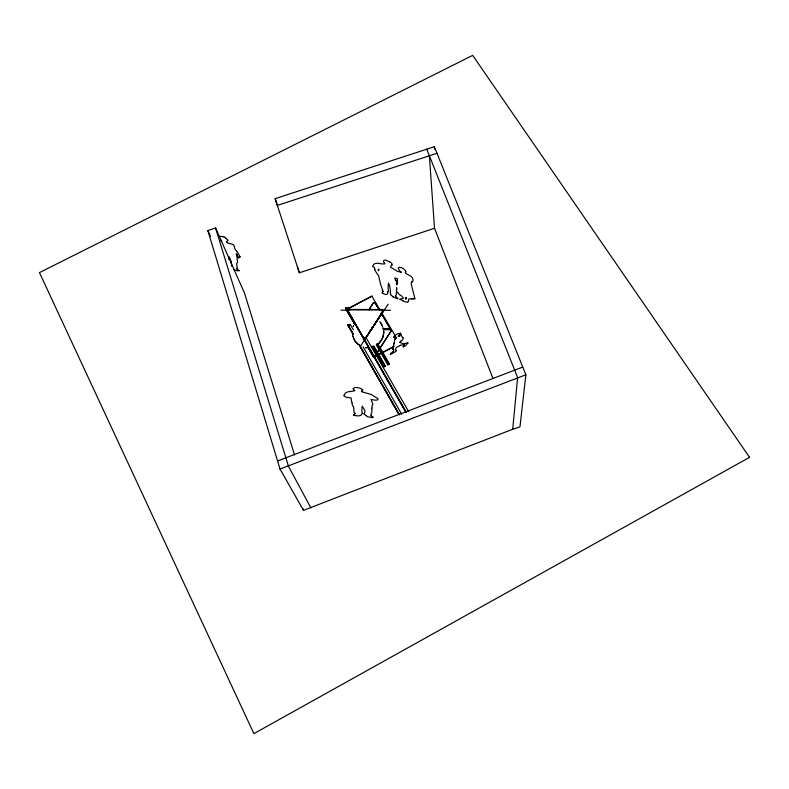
<?xml version="1.0" encoding="UTF-8"?>
<svg xmlns="http://www.w3.org/2000/svg" width="789" height="789" viewBox="0 0 789 789"><rect width="100%" height="100%" fill="white"/><g stroke="black" fill="none" stroke-linecap="round" stroke-linejoin="round"><path stroke-width="1.18" d="M362.19 390.022L362.19 389.953A8.038 2.485 9.9 0 0 361.845 389.194L360.05 388.198A5.602 1.736 9.8 0 0 358.482 387.774L355.987 387.488A5.03 1.558 9.8 0 0 354.734 387.567L353.166 388.75M367.437 416.641L371.175 417.499A9.715 2.84 9.6 0 0 371.895 417.568L373 417.489L372.743 416.858A8.521 2.485 9.4 0 0 372.911 416.967L371.58 416.168A1.825 0.533 9.6 0 0 371.412 416.03L370.682 415.744L371.441 415.369A1.716 0.503 9.6 0 0 371.58 415.231L371.58 415.142A3.018 0.878 9.6 0 0 371.116 414.629L371.096 413.554A15.05 4.409 9.3 0 1 371.146 413.318A6.657 1.943 9.5 0 1 371.303 413.081L371.52 412.864A10.543 3.097 9.7 0 0 371.678 412.677A15.267 4.487 9.8 0 0 371.856 412.302L371.925 412.075A17.486 5.138 9.8 0 0 371.964 411.848L371.836 410.605A41.63 12.308 9 0 1 371.797 410.063L371.885 409.087M383.651 331.656L383.602 334.388M226.463 238.791L227.439 239.698A1.519 0.602 13.1 0 1 227.597 239.905A4.892 1.953 13.1 0 1 227.656 240.083L227.705 240.32M372.013 407.518L372.161 405.507A10.701 3.205 9.4 0 1 372.122 405.24L372.428 404.915A5.681 1.706 9.6 0 0 372.576 404.836L372.645 404.787A7.229 2.17 9.7 0 0 372.803 404.205L372.733 403.8A21.096 6.322 9.9 0 0 372.487 403.08L370.988 399.382A7.328 2.239 9.5 0 0 372.842 399.826L373.818 399.954A19.853 6.115 9.6 0 0 375.268 400.161L377.103 400.043A9.685 2.949 9.6 0 0 377.684 399.727A4.921 1.499 9.6 0 0 377.862 399.579L377.951 399.451A7.969 2.426 9.6 0 0 378.01 398.81L376.886 397.883A12.575 3.866 9.4 0 1 376.521 397.686A34.755 10.79 9.1 0 1 376.028 397.4L374.075 396.206A30.663 9.261 9.9 0 0 373.572 395.91L371.974 394.954A9.054 2.791 9.5 0 1 371.451 394.559L362.141 391.877A10.819 3.314 9.9 0 0 361.5 391.512L361.609 391.423A5.188 1.598 9.8 0 0 361.895 391.127M364.469 340.158L364.567 337.761M372.004 407.933L371.925 408.761M383.671 332.948L382.99 337.002M294.534 454.937L244.501 293.074L215.594 228.011L207.842 230.536L280.036 469.07L303.489 510.384L512.712 429.255L517.614 377.556L426.76 149.19M429.374 155.768L434.522 228.297L299.366 272.787L275.134 198.66L434.354 146.715L525.859 374.785L519.981 426.8L512.712 429.255M394.48 341.903L394.49 341.854A10.425 3.59 -31.8 0 1 394.569 341.469A15.395 5.296 -31.9 0 1 394.648 341.243L394.648 340.582M378.986 269.434L378.444 270.775L378.148 269.897A4.862 1.736 25.3 0 1 378.612 269.394L378.819 269.325M383.385 335.078L383.109 336.292M393.573 349.034L393.76 350.484A4.872 1.657 -31.5 0 1 393.642 350.78L393.307 351.411M231.611 265.005L231.67 264.66A3.767 1.44 12.8 0 0 231.65 264.522A7.643 2.919 12.8 0 0 231.562 264.246L231.502 264.108A10.188 3.915 12.5 0 1 231.394 263.842L231.118 262.53A6.056 2.328 12.6 0 1 231.138 262.273A6.45 2.475 12.8 0 0 231.167 261.958A5.158 1.982 12.8 0 0 231.088 261.701L231.009 261.514A6.894 2.653 12.6 0 1 230.95 261.327M394.096 343.195L392.705 349.379M393.908 343.876L394.303 342.574M394.362 342.396L394.382 342.347A9.655 3.343 -31.5 0 0 394.47 341.962M382.754 337.682L382.912 336.982M382.675 337.653L382.172 339.004M353.225 326.35L353.502 325.689M353.314 326.37L353.58 325.709M382.399 338.323L378.967 343.432M408.534 300.865L408.544 300.846A2.821 0.976 24.7 0 0 408.584 300.708A6.47 2.229 24.8 0 0 408.554 300.491L408.524 300.353A8.571 2.959 24.5 0 1 408.485 300.126A16.372 5.651 24.4 0 1 408.781 299.228L408.85 299.08A20.741 7.16 24.3 0 1 408.949 298.932L409.856 298.715A9.774 3.363 24.6 0 1 410.152 298.794L411.385 298.932M404.303 345.414L403.169 346.874M353.452 414.925L353.531 414.846A8.196 2.367 9.7 0 1 353.778 414.718L354.241 414.481A19.903 5.73 9.5 0 1 354.517 414.373L355.306 413.781A5.138 1.489 9.7 0 1 355.405 413.683L353.995 412.016L353.817 410.231A9.251 2.712 9.7 0 1 353.906 409.964L353.965 409.816A11.628 3.412 10 0 0 354.044 409.639A6.43 1.884 9.9 0 0 353.916 409.225L353.788 408.968A5.178 1.519 9.7 0 1 353.817 408.712L353.857 408.584A3.087 0.907 9.9 0 0 353.847 408.436L353.541 407.834A4.635 1.371 9.8 0 1 353.59 407.627L353.62 407.548A2.288 0.671 9.8 0 0 353.64 407.43A13.669 4.024 10 0 0 353.531 407.154L353.472 407.006M362.368 413.475L362.151 412.262A29.075 8.541 9.3 0 1 362.052 412.006A19.636 5.76 9.4 0 1 362.013 411.878L361.904 411.325A11.095 3.255 9.8 0 0 361.835 411.089L361.776 410.931A8.807 2.584 9.6 0 1 361.707 410.655L362.062 409.195A9.902 2.919 9.8 0 0 362.013 408.988L361.964 408.85A9.488 2.801 9.6 0 1 361.904 408.643L362.23 406.148L364.893 410.497A40.071 11.727 10.2 0 1 364.991 410.822L364.952 411.463A11.588 3.403 9.5 0 0 364.814 411.799L364.37 413.456A6.854 2.002 9.6 0 0 364.35 413.544L364.34 413.564A3.274 0.957 9.7 0 1 364.271 413.771L364.074 413.85M381.235 340.651L381.6 340.039M374.874 355.859L391.433 330.532L390.762 329.388L383.562 329.358M375.603 355.158L391.433 330.532M382.971 328.944L388.967 328.964L389.648 327.494L381.225 313.154M388.967 328.964L389.648 327.494M365.139 338.205L363.581 338.195L363.729 338.836L365.287 338.836L383.237 310.767L382.507 309.535L348.6 309.466L347.939 311.369L348.6 309.466M383.306 311.142L365.218 338.55L363.66 338.55M365.287 338.836L383.237 310.767M360.425 346.292L388.149 304.258M368.976 309.495L373.591 302.542L375.002 302.542L379.361 309.969M369.045 309.83L373.591 302.542M380.771 341.203L378.907 343.373M237.006 268.23A4.941 1.884 12.5 0 1 237.045 267.935L237.045 267.905A8.186 3.117 12.7 0 0 237.085 267.708A9.113 3.481 12.4 0 1 237.114 267.57L237.144 267.441A6.973 2.663 12.7 0 0 237.183 267.175A19.35 7.357 12.9 0 0 237.114 266.564L236.956 265.913A21.54 8.284 12.2 0 1 236.907 265.696L236.68 264.226A13.462 5.188 12.3 0 1 236.651 263.654L236.67 263.585A3.669 1.41 12.5 0 1 236.72 263.447A9.202 3.541 12.4 0 1 236.937 263.171L237.41 262.638A9.113 3.511 12.8 0 0 237.588 262.431L237.667 262.224A25.149 9.655 13.1 0 0 237.558 261.504L237.085 258.555A9.379 3.649 12.5 0 1 237.085 258.121L237.154 257.707A14.212 5.513 12.9 0 0 237.164 257.382L236.552 254.522M382.892 291.881L381.896 292.689L382.468 293.281A13.433 4.635 25.2 0 0 383.582 293.755C386.837 295.707 388.701 293.587 387.438 291.871M398.839 335.512L399.096 335.157A8.679 3.028 -31.7 0 0 399.589 334.033L399.717 333.974M400.733 341.134L399.924 342.248M395.023 339.398L395.595 338.856A9.468 3.304 -31.6 0 0 395.999 338.471L396.206 338.264A2.525 0.878 -31.7 0 0 396.532 337.84L396.374 337.593A7.86 2.732 -31.9 0 1 396.236 337.524L395.91 337.574A6.963 2.426 -31.7 0 1 395.476 337.84L394.904 338.116A2.831 0.986 -31.6 0 0 394.737 338.077L394.539 338.008A1.933 0.671 -31.7 0 1 394.372 337.86L394.017 337.179M399.786 342.367L401.818 343.205A38.769 13.314 -32.4 0 0 403.011 343.531A19.715 6.657 -31.5 0 1 403.544 343.6L403.919 343.58M240.024 256.829L239.955 256.889A5.513 2.15 12.5 0 0 239.905 257.135L239.767 257.49M393.139 351.539L391.679 352.732A2.189 0.74 -31.5 0 1 391.058 353.127A2.949 0.996 -31.5 0 0 390.693 353.433L390.328 354.399M394.313 339.951L394.924 339.438M402.873 300.629L399.628 299.347A16.885 5.76 24.6 0 1 400.457 298.992L403.149 298.459A4.3 1.479 24.9 0 0 403.268 298.064L401.552 295.855A26.106 9.212 24.8 0 1 400.062 295.086L398.366 293.686A10.947 3.797 24.7 0 1 398.356 293.439L398.366 293.281A7.86 2.722 25 0 0 398.376 293.094L396.522 291.91L396.66 287.709L396.325 294.396A8.354 2.88 25.1 0 1 396.226 294.82L395.605 296.2M353.551 415.142L355.139 415.606M399.204 333.431L399.342 333.352A2.091 0.73 -31.8 0 0 399.628 333.382L399.698 333.382A3.245 1.134 -31.8 0 1 399.875 333.382L400.634 333.076M399.412 345.838L398.82 346.213A4.892 1.667 -31.7 0 1 398.445 346.45C396.551 346.854 394.52 349.132 396.147 350.494M394.184 346.184L373.631 357.348L393.159 347.061M373.552 357.22L374.38 356.786M400.506 345.306L400.467 345.326A2.702 0.927 -31.7 0 1 400.191 345.464M372.053 346.982L383.602 367.063L384.243 366.658M384.628 366.461L385.269 366.116L373.72 346.105M376.215 344.793L387.793 364.843L388.435 364.449M388.809 364.252L389.46 363.907L377.882 343.915M383.602 367.063L385.279 366.175L373.739 346.164M387.793 364.843L389.47 363.966M348.117 325.512L350.237 324.397L353.314 329.772M352.93 334.142L348.028 325.591L350.247 324.427M382.004 311.408L384.184 310.264M399.53 336.232L398.455 336.449A1.894 0.661 -31.8 0 1 398.366 336.094M405.664 412.006L346.213 308.598L348.56 307.335L349.803 309.495M354.813 324.604L346.223 309.475L371.895 296.122L379.963 310.097M346.312 309.811L371.895 296.122M390.407 354.419L391.906 353.669A30.554 10.582 -31.6 0 0 395.427 351.726L396.177 351.095A2.85 0.967 -31.5 0 0 396.216 350.711M402.765 300.678L402.883 301.003A2.791 0.957 24.8 0 0 403.603 301.27L405.724 301.871A29.617 10.356 25 0 0 406.473 302.049L407.627 302.305A4.971 1.706 24.6 0 1 407.933 301.862L408.672 301.24M400.713 345.197L400.95 345.118A3.649 1.243 -31.7 0 1 401.226 345.079L402.755 344.823A18.443 6.213 -31.5 0 1 403.682 344.675M400.003 345.543L399.974 345.562A2.239 0.759 -31.7 0 0 399.628 345.71M411.769 282.363L411.71 282.383A1.667 0.602 24.8 0 1 411.296 282.462L411.306 282.975M363.877 413.919L367.427 416.562M522.772 367.053L277.59 460.973M525.859 374.785L280.036 469.07M436.998 153.283L277.383 205.396L275.134 198.66M362.299 390.082L362.772 390.792L361.865 391.117M400.427 333.422L401.068 334.033A10.06 3.501 -31.7 0 1 401.039 334.635L400.99 334.861A2.081 0.72 -31.8 0 1 400.911 335.029A2.653 0.917 -31.9 0 0 400.743 335.384A7.574 2.633 -31.7 0 1 400.713 335.69L401.068 335.818A2.298 0.799 -31.8 0 1 401.394 335.739L401.64 335.887M405.23 343.422L406.039 343.333A1.499 0.513 -31.8 0 0 406.601 343.136L406.739 343.067A7.841 2.653 -31.7 0 1 407.874 342.949M411.592 298.903L413.239 299.169A7.367 2.554 24.8 0 0 413.16 298.834L413.081 298.607A4.231 1.47 24.6 0 1 413.051 298.449L415.024 298.972L411.602 285.628A18.532 6.628 24.4 0 1 411.404 284.277L411.414 284.198A25.81 9.192 25.2 0 0 411.365 283.429L411.335 283.202M238.179 257.756L237.686 257.48L238.475 256.987A1.322 0.513 12.7 0 1 238.179 256.938L237.597 256.05A2.298 0.897 12.7 0 0 237.4 255.833L237.252 255.695A2.604 1.016 12.6 0 1 237.183 255.271M237.075 269.148L236.986 269.148A1.657 0.631 12.5 0 0 237.213 269.394L238.791 270.292M404.165 343.57L404.422 343.56A18.936 6.48 -32.1 0 0 405.063 343.511M238.327 257.747L238.643 257.776A5.947 2.318 12.7 0 0 239.057 257.668L239.264 257.608A6.835 2.653 12.5 0 1 239.462 257.549M408.041 342.939L405.615 345.651L403.218 346.884M411.72 281.515L412.075 282.225M373.661 302.877L375.071 302.877L378.799 309.239M340.927 310.185L349.705 310.205M381.718 310.264L390.545 310.284M382.912 328.618L388.908 328.638M383.632 329.684L390.821 329.713L391.492 330.857M221.324 241.326L221.512 241.335A2.525 1.006 13.2 0 0 221.62 240.763M399.017 336.37L398.869 336.222A1.825 0.631 -31.8 0 1 398.997 335.956L399.964 334.25A2.13 0.74 -31.8 0 0 399.934 333.964L399.934 333.964M411.927 281.525L412.262 281.515A3.373 1.213 24.8 0 0 412.844 281.259L413.022 280.746A20.336 7.318 25.1 0 0 412.785 278.971A11.796 4.28 24.6 0 1 412.637 278.586L412.529 278.162A3.925 1.42 24.8 0 0 412.302 277.777A6.953 2.525 24.7 0 1 412.065 277.432L411.345 276.574A2.525 0.917 24.8 0 0 410.862 276.199L406.167 273.625A1.834 0.661 24.9 0 1 405.546 273.152L405.329 272.097M366.974 347.85L365.573 347.614L366.264 347.791M355.454 415.655L358.837 415.921A2.042 0.592 9.7 0 0 359.33 415.773A1.815 0.523 9.7 0 0 359.409 415.704C361.115 415.201 361.362 415.3 361.54 414.255A4.389 1.282 9.6 0 1 361.727 414.057L361.835 413.978A15.099 4.409 9.9 0 0 362.388 413.475M387.636 291.91L388.435 291.466L388.129 287.591A11.243 3.906 25.3 0 0 388.158 287.295L388.218 285.904A2.683 0.937 25.1 0 1 388.356 285.805L388.257 284.109A17.042 5.967 24.8 0 1 388.356 283.823L388.573 283.123L389.588 285.746A3.146 1.105 25.1 0 0 389.805 286.042L389.894 287.61A20.05 6.993 24.7 0 0 389.953 287.985L390.091 288.577A25.001 8.64 25.5 0 1 390.141 288.873L390.299 289.928A25.455 8.857 24.6 0 0 390.358 290.204A17.733 6.154 24.8 0 0 390.456 290.559L390.259 292.522A11.076 3.827 24.9 0 0 390.368 292.689L390.545 293.123A2.919 1.006 25.1 0 1 390.466 293.232L390.368 293.547A2.15 0.74 25 0 0 390.93 294.297A12.16 4.172 25.2 0 1 390.88 294.445L390.752 294.731A5.375 1.844 24.9 0 0 390.752 295.175L392.725 296.279A4.773 1.637 24.9 0 0 392.804 296.437L392.843 296.506A3.373 1.154 25 0 1 392.961 296.802M404.422 344.813L404.146 344.783A3.935 1.331 -31.7 0 0 403.879 344.754M222.735 236.601L222.656 236.572A1.351 0.542 13.2 0 0 222.311 236.483A4.113 1.647 13.1 0 0 221.374 236.404L221.088 236.384A2.554 1.026 13.2 0 0 220.782 236.394L220.693 236.394A2.939 1.183 13.3 0 1 220.427 236.404M223.839 236.868L223.77 236.838A1.686 0.681 13.1 0 0 223.297 236.73A1.706 0.69 13.2 0 1 222.932 236.661M406.207 297.838L405.339 297.512A19.281 6.687 24.4 0 0 405.536 298.38L405.94 299.051M383.099 291.762L383.484 291.476A5.128 1.756 25.2 0 0 382.211 290.5L382.695 290.234L381.048 285.677A36.836 12.644 25.9 0 0 380.87 285.016L380.446 283.764A36.452 12.772 24.6 0 1 380.328 283.379L380.16 282.354A21.806 7.565 25.7 0 0 380.061 281.88L378.661 275.943L377.645 274.414A1.499 0.533 25.4 0 1 377.418 274.217L376.471 272.708A27.201 9.734 25 0 1 374.795 269.651M405.438 272.136L406.079 271.88A5.444 1.982 25 0 0 405.931 271.327L405.763 271.12M224.027 236.937L224.549 237.114A4.478 1.805 13.1 0 0 224.766 237.272L224.914 237.381A4.921 1.972 13.2 0 1 225.141 237.548L225.378 237.923M384.499 263.082L384.776 263.496A3.639 1.322 25.4 0 1 384.687 263.901C380.732 264.67 374.38 260.676 372.566 266.445A15.938 5.76 25.5 0 0 372.98 266.682L374.509 267.629L374.844 269.67M232.972 244.61L233.021 244.639A2.633 1.045 12.9 0 1 233.475 244.896L234.491 246.405M227.38 242.696L227.262 242.647A1.795 0.71 13 0 0 226.719 242.262A11.371 4.547 12.8 0 1 226.63 242.075L226.532 241.809A9.675 3.846 13.2 0 0 226.413 241.533L227.696 240.882A5 1.992 13.1 0 0 227.765 240.438M220.506 240.014L220.861 240.201A1.647 0.651 13.2 0 1 221.078 240.369M226.404 238.594L226.275 238.515A2.101 0.838 13.1 0 1 225.93 238.308L225.832 238.239M232.637 244.442L232.548 244.383A2.978 1.183 12.9 0 0 232.124 244.176L231.887 244.107A9.379 3.698 12.9 0 0 230.625 243.781L229.924 243.623A5.533 2.209 13 0 1 227.715 242.973M384.391 263.023C382.912 261.849 383.365 259.285 385.811 260.262A5.553 2.022 25.3 0 1 386.038 260.281L390.003 262.076M400.911 271.88L401.542 272.373L396.985 271.12A10.07 3.669 25 0 1 396.689 270.903L395.624 270.173A2.821 1.016 25.1 0 0 395.121 269.937L394.007 269.325A11.49 4.192 25.1 0 1 393.652 269.098L392.705 268.487A12.446 4.468 25.3 0 0 392.172 268.171L391.019 267.501A4.576 1.667 25.2 0 1 390.663 267.274L390.673 266.504A16.796 6.095 24.9 0 1 391.176 265.706A5.158 1.884 25.3 0 0 391.916 265.41L392.103 265.005A3.176 1.154 25.3 0 0 392.025 264.67M392.952 296.792L395.417 298.015A7.663 2.633 25 0 0 396.512 298.39L398.001 298.755A3.156 1.075 24.9 0 0 397.715 298.291L395.407 296.141M400.644 271.692L400.585 271.653A6.164 2.249 25 0 1 399.569 270.745L398.198 268.023L399.264 267.274A4.004 1.46 25 0 1 401.798 267.895A4.616 1.686 25 0 1 403.751 268.921L405.122 270.341A5.375 1.963 24.9 0 0 405.161 270.469L405.526 270.923M238.978 270.509L239.225 270.824A12.811 4.902 12.6 0 1 237.223 270.716L234.56 269.917A4.537 1.716 12.6 0 0 233.919 269.799M236.227 253.89L237.252 254.817A1.834 0.72 12.7 0 1 237.311 255.064M351.943 402.962L352.219 402.203A5.148 1.539 9.9 0 0 351.559 401.739L351.115 398.011L346.815 397.35A6.549 1.982 9.9 0 1 343.718 395.516L344.961 394.056A4.695 1.43 10 0 0 345.099 393.869L345.237 393.109A5.415 1.647 9.9 0 1 345.661 392.853L346.361 392.478A14.389 4.379 9.8 0 1 347.357 392.034L348.314 391.758A4.842 1.479 9.9 0 1 349.192 391.63L353.985 390.959A3.629 1.114 9.8 0 1 354.863 390.634A4.409 1.361 9.8 0 1 354.192 390.082L353.137 388.859M379.844 321.685L382.409 325.65M236.453 254.393L236.414 254.344A3.028 1.183 12.7 0 1 236.256 254.117M395.723 280.253L395.851 280.411A4.33 1.529 25.1 0 1 396.117 280.766A7.614 2.692 25.2 0 1 396.403 281.643L396.63 284.898L397.074 284.227A8.837 3.117 24.8 0 1 397.114 284.05L397.192 283.803A9.843 3.472 25.2 0 0 397.281 283.064M393.839 337.238L393.77 336.775A1.834 0.641 -31.7 0 1 394.086 336.311L395.9 334.822A4.704 1.637 -31.8 0 1 396.66 334.339A3.038 1.055 -31.8 0 1 398.79 333.54M355.405 341.519L358.413 344.566L355.346 341.568L353.659 338.599M221.176 240.467L221.186 240.487A2.17 0.868 13.1 0 0 221.344 240.655M236.759 251.336L235.99 250.429A21.599 8.59 12.4 0 1 235.655 250.034L235.319 249.561A34.331 13.699 12.1 0 1 234.323 247.065M380.683 322.839L382.971 327.445M355.011 341.134L352.496 335.364M383.355 311.438L382.576 309.899L348.689 309.84L347.86 311.063L363.847 338.737M382.537 310.422L383.178 311.507M381.748 312.908L396.532 338.077M381.294 313.489L389.707 327.82M377.132 343.994L388.711 363.995M376.994 344.073L388.573 364.074M376.856 344.142L388.425 364.153M373.572 347.239L384.519 366.214M372.822 346.263L384.381 366.293M372.684 346.332L384.233 366.362M365.751 337.169L408.722 411.779M406.207 412.174L346.026 307.513L346.282 308.509M406.138 412.223L345.947 307.552L346.213 308.598M368.65 347.693L373.444 355.849M346.223 309.475L354.734 324.279M368.098 347.525L373.769 357.279M368.167 347.841L373.631 357.348M363.108 346.854L401.709 414.235M353.314 334.151L347.86 324.604L348.028 325.591M359.38 344.754L399.412 414.728M347.781 324.644L353.245 334.191M359.311 344.793L399.342 414.767M359.044 344.842L398.82 414.383M310.896 507.899L288.449 466.26L215.594 228.011M397.153 282.866L397.173 282.916A2.791 0.986 25.1 0 1 397.242 283.054M353.364 406.799L353.344 406.749A9.547 2.821 10 0 0 353.156 406.414L353.048 406.256A9.576 2.84 9.7 0 1 352.9 406.029L352.427 404.875A55.171 16.49 9 0 1 352.072 403.455M207.842 230.536L210.416 236.118M395.624 280.184A6.016 2.14 25 0 1 395.299 279.375L395.21 279.03A7.949 2.821 25.2 0 0 395.003 278.566L394.855 278.28A4.783 1.706 25 0 1 394.756 278.053L396.601 278.527A6.134 2.18 25 0 1 397.548 278.823L397.271 279.898A3.827 1.361 25 0 0 397.331 280.351L397.4 280.519M237.035 268.299L237.509 269.177M240.132 256.691L239.787 256.218A7.663 2.998 12.5 0 1 239.649 256.05A3.472 1.351 12.6 0 1 239.481 255.754L239.471 255.735A3.048 1.193 12.7 0 0 239.245 255.34L239.205 255.311A3.008 1.174 12.6 0 1 239.037 255.113A2.969 1.164 12.6 0 1 238.978 254.965A3.156 1.233 12.7 0 0 238.88 254.719L237.173 251.977A23.867 9.3 13.2 0 0 236.759 251.336M434.522 228.297L493.046 378.681M297.325 266.633L299.366 272.787M302.858 508.323L303.489 510.384M352.575 335.345L352.939 336.725M402.193 336.558L402.321 337.051A16.027 5.543 -31.5 0 1 402.38 337.653L402.597 337.613A8.373 2.87 -31.7 0 1 402.834 337.574L403.11 337.554A1.568 0.542 -31.8 0 1 403.386 337.662L403.307 338.481A2.367 0.809 -31.8 0 0 403.13 338.698A6.391 2.189 -31.9 0 0 402.972 339.023L402.932 339.112A6.046 2.081 -31.7 0 1 402.735 339.507L402.676 339.605A9.221 3.176 -31.7 0 1 402.252 340.246A2.15 0.74 -31.8 0 1 400.723 341.154M391.827 264.384L391.827 264.157A7.634 2.791 25.1 0 1 391.867 264.039L391.936 263.812A2.13 0.779 25.3 0 0 391.788 263.477L391.561 263.132A9.31 3.383 25.3 0 0 390.89 262.668L390.447 262.372A13.413 4.961 25.2 0 1 390.003 262.076M230.921 261.189L230.901 261.08A6.302 2.426 12.9 0 0 230.753 260.656L230.684 260.538A5.424 2.091 12.6 0 1 230.575 260.331L230.151 258.93A2.811 1.085 12.8 0 0 230.013 258.762A2.722 1.055 12.7 0 1 229.855 258.585L229.283 256.78A9.932 3.846 12.6 0 0 228.81 257.421L228.711 257.599A3.659 1.41 12.9 0 1 228.603 257.776A3.057 1.183 12.8 0 0 228.475 257.954M382.507 309.535L382.626 310.205M434.354 146.715L434.512 149.16M383.612 330.808L383.691 332.238M383.75 331.518L383.77 332.238M372.319 326.883A5.631 5.198 -12.6 0 1 370.623 330.216M372.546 326.893A5.868 5.415 -12.6 0 1 369.459 331.301M231.611 266.287A36.698 14.094 12 0 1 231.572 266.011M228.415 258.91A5.415 2.091 12.9 0 1 228.435 259.039A4.27 1.647 12.9 0 1 228.415 259.177M218.947 236.503A4.478 1.795 13.2 0 1 219.944 236.355M406.345 297.887A7.584 2.614 24.9 0 1 405.901 299.031M408.534 301.181A1.657 0.572 24.7 0 1 408.544 300.875M397.39 280.509A5.858 2.081 25.1 0 1 397.548 281.081L397.39 282.077A11.421 4.044 25.2 0 1 397.252 282.304L397.084 282.689A2.12 0.75 25 0 0 397.153 282.866M393.573 349.034A4.626 1.578 -31.6 0 1 392.833 349.33M749.55 457.324L253.9 733.632L39.45 272.599L472.69 55.368L749.55 457.324M366.274 415.547A4.113 1.193 9.6 0 0 366.224 415.635"/></g></svg>
